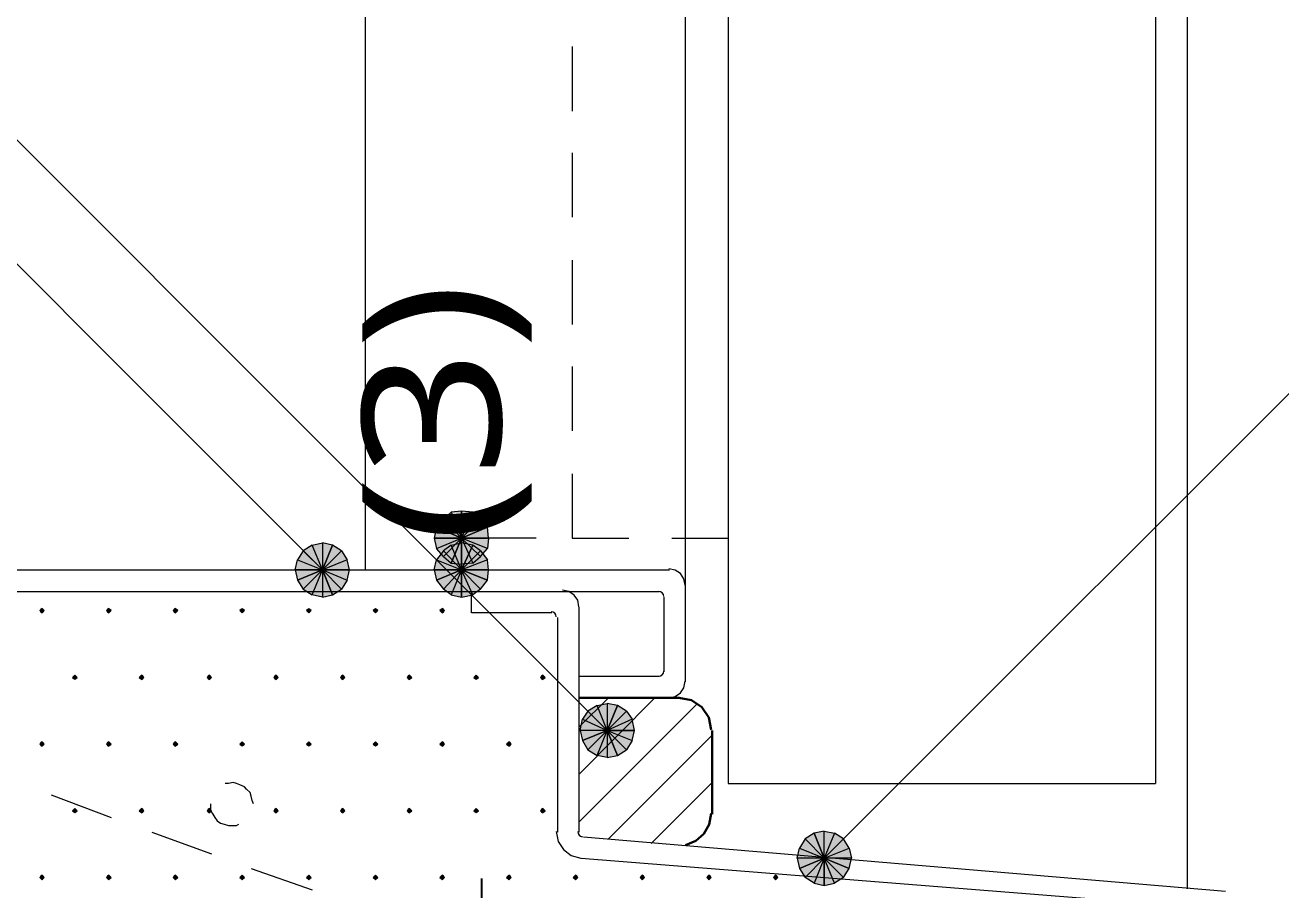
# Model space of a CAD drawing. Header units: millimetres. Extents: x 0 to 420, y 0 to 297.
# Drawn here: x 132.74 to 156.25, y 66.51 to 82.7 of the extents above; entities that cross this region are included whole.
import ezdxf
from ezdxf.enums import TextEntityAlignment as Align

# ---------------------------------------------------------------- set-up
doc = ezdxf.new("R2010")
doc.units = ezdxf.units.MM
doc.styles.add('kst32b', font='NotoSansJP-Variable.ttf')

msp = doc.modelspace()

# ---------------------------------------------------------------- hatches: boundary and pattern name
h = msp.add_hatch(color=7)
h.paths.add_polyline_path([(140.907, 73.596), (140.716, 73.575), (140.907, 73.088), (140.907, 73.596)])
h.paths.add_polyline_path([(140.716, 73.575), (140.907, 73.088), (140.568, 73.448), (140.716, 73.575)])
h.paths.add_polyline_path([(140.907, 73.088), (140.568, 73.448), (140.441, 73.3), (140.907, 73.088)])
h = msp.add_hatch(color=7)
h.paths.add_polyline_path([(141.393, 73.3), (141.266, 73.448), (140.907, 73.088), (141.393, 73.3)])
h.paths.add_polyline_path([(141.266, 73.448), (140.907, 73.088), (141.118, 73.575), (141.266, 73.448)])
h.paths.add_polyline_path([(140.907, 73.088), (141.118, 73.575), (140.907, 73.596), (140.907, 73.088)])
for points in [[(140.441, 73.3), (140.399, 73.088), (140.907, 73.088), (140.441, 73.3)], [(137.837, 72.305), (137.943, 72.136), (138.303, 72.496), (137.837, 72.305)], [(141.393, 72.305), (141.415, 72.496), (140.907, 72.496), (141.393, 72.305)], [(133.054, 71.776), (133.033, 71.755), (133.011, 71.734), (133.033, 71.713), (133.054, 71.691), (133.075, 71.713), (133.096, 71.734), (133.075, 71.755), (133.054, 71.776)], [(134.303, 71.776), (134.281, 71.755), (134.26, 71.734), (134.281, 71.713), (134.303, 71.691), (134.324, 71.713), (134.345, 71.734), (134.324, 71.755), (134.303, 71.776)], [(135.551, 71.776), (135.53, 71.755), (135.509, 71.734), (135.53, 71.713), (135.551, 71.691), (135.572, 71.713), (135.594, 71.734), (135.572, 71.755), (135.551, 71.776)], [(136.8, 71.776), (136.779, 71.755), (136.758, 71.734), (136.779, 71.713), (136.8, 71.691), (136.821, 71.713), (136.843, 71.734), (136.821, 71.755), (136.8, 71.776)], [(138.049, 71.776), (138.028, 71.755), (138.007, 71.734), (138.028, 71.713), (138.049, 71.691), (138.07, 71.713), (138.091, 71.734), (138.07, 71.755), (138.049, 71.776)], [(139.298, 71.776), (139.277, 71.755), (139.255, 71.734), (139.277, 71.713), (139.298, 71.691), (139.319, 71.713), (139.34, 71.734), (139.319, 71.755), (139.298, 71.776)], [(140.547, 71.776), (140.526, 71.755), (140.504, 71.734), (140.526, 71.713), (140.547, 71.691), (140.568, 71.713), (140.589, 71.734), (140.568, 71.755), (140.547, 71.776)], [(133.668, 70.527), (133.646, 70.506), (133.625, 70.485), (133.646, 70.464), (133.668, 70.443), (133.689, 70.464), (133.71, 70.485), (133.689, 70.506), (133.668, 70.527)], [(134.916, 70.527), (134.895, 70.506), (134.874, 70.485), (134.895, 70.464), (134.916, 70.443), (134.938, 70.464), (134.959, 70.485), (134.938, 70.506), (134.916, 70.527)], [(136.186, 70.527), (136.165, 70.506), (136.144, 70.485), (136.165, 70.464), (136.186, 70.443), (136.208, 70.464), (136.229, 70.485), (136.208, 70.506), (136.186, 70.527)], [(137.435, 70.527), (137.414, 70.506), (137.393, 70.485), (137.414, 70.464), (137.435, 70.443), (137.456, 70.464), (137.478, 70.485), (137.456, 70.506), (137.435, 70.527)], [(138.684, 70.527), (138.663, 70.506), (138.642, 70.485), (138.663, 70.464), (138.684, 70.443), (138.705, 70.464), (138.726, 70.485), (138.705, 70.506), (138.684, 70.527)], [(139.933, 70.527), (139.912, 70.506), (139.891, 70.485), (139.912, 70.464), (139.933, 70.443), (139.954, 70.464), (139.975, 70.485), (139.954, 70.506), (139.933, 70.527)], [(141.182, 70.527), (141.161, 70.506), (141.139, 70.485), (141.161, 70.464), (141.182, 70.443), (141.203, 70.464), (141.224, 70.485), (141.203, 70.506), (141.182, 70.527)], [(142.43, 70.527), (142.409, 70.506), (142.388, 70.485), (142.409, 70.464), (142.43, 70.443), (142.452, 70.464), (142.473, 70.485), (142.452, 70.506), (142.43, 70.527)], [(143.171, 69.3), (143.277, 69.13), (143.637, 69.49), (143.171, 69.3)], [(133.054, 69.279), (133.033, 69.257), (133.011, 69.236), (133.033, 69.215), (133.054, 69.194), (133.075, 69.215), (133.096, 69.236), (133.075, 69.257), (133.054, 69.279)], [(134.303, 69.279), (134.281, 69.257), (134.26, 69.236), (134.281, 69.215), (134.303, 69.194), (134.324, 69.215), (134.345, 69.236), (134.324, 69.257), (134.303, 69.279)], [(135.551, 69.279), (135.53, 69.257), (135.509, 69.236), (135.53, 69.215), (135.551, 69.194), (135.572, 69.215), (135.594, 69.236), (135.572, 69.257), (135.551, 69.279)], [(136.8, 69.279), (136.779, 69.257), (136.758, 69.236), (136.779, 69.215), (136.8, 69.194), (136.821, 69.215), (136.843, 69.236), (136.821, 69.257), (136.8, 69.279)], [(138.049, 69.279), (138.028, 69.257), (138.007, 69.236), (138.028, 69.215), (138.049, 69.194), (138.07, 69.215), (138.091, 69.236), (138.07, 69.257), (138.049, 69.279)], [(139.298, 69.279), (139.277, 69.257), (139.255, 69.236), (139.277, 69.215), (139.298, 69.194), (139.319, 69.215), (139.34, 69.236), (139.319, 69.257), (139.298, 69.279)], [(140.547, 69.279), (140.526, 69.257), (140.504, 69.236), (140.526, 69.215), (140.547, 69.194), (140.568, 69.215), (140.589, 69.236), (140.568, 69.257), (140.547, 69.279)], [(141.796, 69.279), (141.774, 69.257), (141.753, 69.236), (141.774, 69.215), (141.796, 69.194), (141.817, 69.215), (141.838, 69.236), (141.817, 69.257), (141.796, 69.279)], [(133.668, 68.03), (133.646, 68.009), (133.625, 67.987), (133.646, 67.966), (133.668, 67.945), (133.689, 67.966), (133.71, 67.987), (133.689, 68.009), (133.668, 68.03)], [(134.916, 68.03), (134.895, 68.009), (134.874, 67.987), (134.895, 67.966), (134.916, 67.945), (134.938, 67.966), (134.959, 67.987), (134.938, 68.009), (134.916, 68.03)], [(136.186, 68.03), (136.165, 68.009), (136.144, 67.987), (136.165, 67.966), (136.186, 67.945), (136.208, 67.966), (136.229, 67.987), (136.208, 68.009), (136.186, 68.03)], [(137.435, 68.03), (137.414, 68.009), (137.393, 67.987), (137.414, 67.966), (137.435, 67.945), (137.456, 67.966), (137.478, 67.987), (137.456, 68.009), (137.435, 68.03)], [(138.684, 68.03), (138.663, 68.009), (138.642, 67.987), (138.663, 67.966), (138.684, 67.945), (138.705, 67.966), (138.726, 67.987), (138.705, 68.009), (138.684, 68.03)], [(139.933, 68.03), (139.912, 68.009), (139.891, 67.987), (139.912, 67.966), (139.933, 67.945), (139.954, 67.966), (139.975, 67.987), (139.954, 68.009), (139.933, 68.03)], [(141.182, 68.03), (141.161, 68.009), (141.139, 67.987), (141.161, 67.966), (141.182, 67.945), (141.203, 67.966), (141.224, 67.987), (141.203, 68.009), (141.182, 68.03)], [(142.43, 68.03), (142.409, 68.009), (142.388, 67.987), (142.409, 67.966), (142.43, 67.945), (142.452, 67.966), (142.473, 67.987), (142.452, 68.009), (142.43, 68.03)], [(147.511, 67.564), (147.341, 67.458), (147.701, 67.098), (147.511, 67.564)], [(133.054, 66.781), (133.033, 66.76), (133.011, 66.738), (133.033, 66.717), (133.054, 66.696), (133.075, 66.717), (133.096, 66.738), (133.075, 66.76), (133.054, 66.781)], [(134.303, 66.781), (134.281, 66.76), (134.26, 66.738), (134.281, 66.717), (134.303, 66.696), (134.324, 66.717), (134.345, 66.738), (134.324, 66.76), (134.303, 66.781)], [(135.551, 66.781), (135.53, 66.76), (135.509, 66.738), (135.53, 66.717), (135.551, 66.696), (135.572, 66.717), (135.594, 66.738), (135.572, 66.76), (135.551, 66.781)], [(136.8, 66.781), (136.779, 66.76), (136.758, 66.738), (136.779, 66.717), (136.8, 66.696), (136.821, 66.717), (136.843, 66.738), (136.821, 66.76), (136.8, 66.781)], [(138.049, 66.781), (138.028, 66.76), (138.007, 66.738), (138.028, 66.717), (138.049, 66.696), (138.07, 66.717), (138.091, 66.738), (138.07, 66.76), (138.049, 66.781)], [(139.298, 66.781), (139.277, 66.76), (139.255, 66.738), (139.277, 66.717), (139.298, 66.696), (139.319, 66.717), (139.34, 66.738), (139.319, 66.76), (139.298, 66.781)], [(140.547, 66.781), (140.526, 66.76), (140.504, 66.738), (140.526, 66.717), (140.547, 66.696), (140.568, 66.717), (140.589, 66.738), (140.568, 66.76), (140.547, 66.781)], [(141.796, 66.781), (141.774, 66.76), (141.753, 66.738), (141.774, 66.717), (141.796, 66.696), (141.817, 66.717), (141.838, 66.738), (141.817, 66.76), (141.796, 66.781)], [(143.044, 66.781), (143.023, 66.76), (143.002, 66.738), (143.023, 66.717), (143.044, 66.696), (143.066, 66.717), (143.087, 66.738), (143.066, 66.76), (143.044, 66.781)], [(144.293, 66.781), (144.272, 66.76), (144.251, 66.738), (144.272, 66.717), (144.293, 66.696), (144.314, 66.717), (144.336, 66.738), (144.314, 66.76), (144.293, 66.781)], [(145.542, 66.781), (145.521, 66.76), (145.5, 66.738), (145.521, 66.717), (145.542, 66.696), (145.563, 66.717), (145.584, 66.738), (145.563, 66.76), (145.542, 66.781)], [(146.791, 66.781), (146.77, 66.76), (146.749, 66.738), (146.77, 66.717), (146.791, 66.696), (146.812, 66.717), (146.833, 66.738), (146.812, 66.76), (146.791, 66.781)]]:
    msp.add_hatch(color=7).paths.add_polyline_path(points)
h = msp.add_hatch(color=7)
h.paths.add_polyline_path([(141.266, 72.75), (141.393, 72.898), (140.907, 73.088), (141.266, 72.75)])
h.paths.add_polyline_path([(141.393, 72.898), (140.907, 73.088), (141.415, 73.088), (141.393, 72.898)])
h.paths.add_polyline_path([(140.907, 73.088), (141.415, 73.088), (141.393, 73.3), (140.907, 73.088)])
h = msp.add_hatch(color=7)
h.paths.add_polyline_path([(138.494, 72.962), (138.303, 73.004), (138.303, 72.496), (138.494, 72.962)])
h.paths.add_polyline_path([(138.303, 73.004), (138.303, 72.496), (138.112, 72.962), (138.303, 73.004)])
h.paths.add_polyline_path([(138.303, 72.496), (138.112, 72.962), (137.943, 72.856), (138.303, 72.496)])
h = msp.add_hatch(color=7)
h.paths.add_polyline_path([(138.811, 72.496), (138.769, 72.686), (138.303, 72.496), (138.811, 72.496)])
h.paths.add_polyline_path([(138.769, 72.686), (138.303, 72.496), (138.663, 72.856), (138.769, 72.686)])
h.paths.add_polyline_path([(138.303, 72.496), (138.663, 72.856), (138.494, 72.962), (138.303, 72.496)])
h = msp.add_hatch(color=7)
h.paths.add_polyline_path([(140.399, 73.088), (140.441, 72.898), (140.907, 73.088), (140.399, 73.088)])
h.paths.add_polyline_path([(140.441, 72.898), (140.907, 73.088), (140.568, 72.75), (140.441, 72.898)])
h.paths.add_polyline_path([(140.907, 73.088), (140.568, 72.75), (140.716, 72.623), (140.907, 73.088)])
h = msp.add_hatch(color=7)
h.paths.add_polyline_path([(141.118, 72.962), (140.907, 73.004), (140.907, 72.496), (141.118, 72.962)])
h.paths.add_polyline_path([(140.907, 73.004), (140.907, 72.496), (140.716, 72.962), (140.907, 73.004)])
h.paths.add_polyline_path([(140.907, 72.496), (140.716, 72.962), (140.568, 72.856), (140.907, 72.496)])
h = msp.add_hatch(color=7)
h.paths.add_polyline_path([(140.716, 72.623), (140.907, 72.602), (140.907, 73.088), (140.716, 72.623)])
h.paths.add_polyline_path([(140.907, 72.602), (140.907, 73.088), (141.118, 72.623), (140.907, 72.602)])
h.paths.add_polyline_path([(140.907, 73.088), (141.118, 72.623), (141.266, 72.75), (140.907, 73.088)])
h = msp.add_hatch(color=7)
h.paths.add_polyline_path([(141.415, 72.496), (141.393, 72.686), (140.907, 72.496), (141.415, 72.496)])
h.paths.add_polyline_path([(141.393, 72.686), (140.907, 72.496), (141.266, 72.856), (141.393, 72.686)])
h.paths.add_polyline_path([(140.907, 72.496), (141.266, 72.856), (141.118, 72.962), (140.907, 72.496)])
h = msp.add_hatch(color=7)
h.paths.add_polyline_path([(137.943, 72.856), (137.837, 72.686), (138.303, 72.496), (137.943, 72.856)])
h.paths.add_polyline_path([(137.837, 72.686), (138.303, 72.496), (137.795, 72.496), (137.837, 72.686)])
h.paths.add_polyline_path([(138.303, 72.496), (137.795, 72.496), (137.837, 72.305), (138.303, 72.496)])
h = msp.add_hatch(color=7)
h.paths.add_polyline_path([(140.568, 72.856), (140.441, 72.686), (140.907, 72.496), (140.568, 72.856)])
h.paths.add_polyline_path([(140.441, 72.686), (140.907, 72.496), (140.399, 72.496), (140.441, 72.686)])
h.paths.add_polyline_path([(140.907, 72.496), (140.399, 72.496), (140.441, 72.305), (140.907, 72.496)])
h = msp.add_hatch(color=7)
h.paths.add_polyline_path([(137.943, 72.136), (138.112, 72.03), (138.303, 72.496), (137.943, 72.136)])
h.paths.add_polyline_path([(138.112, 72.03), (138.303, 72.496), (138.303, 71.988), (138.112, 72.03)])
h.paths.add_polyline_path([(138.303, 72.496), (138.303, 71.988), (138.494, 72.03), (138.303, 72.496)])
h = msp.add_hatch(color=7)
h.paths.add_polyline_path([(138.494, 72.03), (138.663, 72.136), (138.303, 72.496), (138.494, 72.03)])
h.paths.add_polyline_path([(138.663, 72.136), (138.303, 72.496), (138.769, 72.305), (138.663, 72.136)])
h.paths.add_polyline_path([(138.303, 72.496), (138.769, 72.305), (138.811, 72.496), (138.303, 72.496)])
h = msp.add_hatch(color=7)
h.paths.add_polyline_path([(140.441, 72.305), (140.568, 72.136), (140.907, 72.496), (140.441, 72.305)])
h.paths.add_polyline_path([(140.568, 72.136), (140.907, 72.496), (140.716, 72.03), (140.568, 72.136)])
h.paths.add_polyline_path([(140.907, 72.496), (140.716, 72.03), (140.907, 71.988), (140.907, 72.496)])
h = msp.add_hatch(color=7)
h.paths.add_polyline_path([(140.907, 71.988), (141.118, 72.03), (140.907, 72.496), (140.907, 71.988)])
h.paths.add_polyline_path([(141.118, 72.03), (140.907, 72.496), (141.266, 72.136), (141.118, 72.03)])
h.paths.add_polyline_path([(140.907, 72.496), (141.266, 72.136), (141.393, 72.305), (140.907, 72.496)])
h = msp.add_hatch(color=7)
h.paths.add_polyline_path([(143.277, 69.85), (143.171, 69.702), (143.637, 69.49), (143.277, 69.85)])
h.paths.add_polyline_path([(143.171, 69.702), (143.637, 69.49), (143.129, 69.49), (143.171, 69.702)])
h.paths.add_polyline_path([(143.637, 69.49), (143.129, 69.49), (143.171, 69.3), (143.637, 69.49)])
h = msp.add_hatch(color=7)
h.paths.add_polyline_path([(143.828, 69.956), (143.637, 69.998), (143.637, 69.49), (143.828, 69.956)])
h.paths.add_polyline_path([(143.637, 69.998), (143.637, 69.49), (143.446, 69.956), (143.637, 69.998)])
h.paths.add_polyline_path([(143.637, 69.49), (143.446, 69.956), (143.277, 69.85), (143.637, 69.49)])
h = msp.add_hatch(color=7)
h.paths.add_polyline_path([(144.145, 69.49), (144.103, 69.702), (143.637, 69.49), (144.145, 69.49)])
h.paths.add_polyline_path([(144.103, 69.702), (143.637, 69.49), (143.997, 69.85), (144.103, 69.702)])
h.paths.add_polyline_path([(143.637, 69.49), (143.997, 69.85), (143.828, 69.956), (143.637, 69.49)])
h = msp.add_hatch(color=7)
h.paths.add_polyline_path([(143.277, 69.13), (143.446, 69.024), (143.637, 69.49), (143.277, 69.13)])
h.paths.add_polyline_path([(143.446, 69.024), (143.637, 69.49), (143.637, 68.982), (143.446, 69.024)])
h.paths.add_polyline_path([(143.637, 69.49), (143.637, 68.982), (143.828, 69.024), (143.637, 69.49)])
h = msp.add_hatch(color=7)
h.paths.add_polyline_path([(143.828, 69.024), (143.997, 69.13), (143.637, 69.49), (143.828, 69.024)])
h.paths.add_polyline_path([(143.997, 69.13), (143.637, 69.49), (144.103, 69.3), (143.997, 69.13)])
h.paths.add_polyline_path([(143.637, 69.49), (144.103, 69.3), (144.145, 69.49), (143.637, 69.49)])
h = msp.add_hatch(color=7)
h.paths.add_polyline_path([(148.061, 67.458), (147.892, 67.564), (147.701, 67.098), (148.061, 67.458)])
h.paths.add_polyline_path([(147.892, 67.564), (147.701, 67.098), (147.701, 67.606), (147.892, 67.564)])
h.paths.add_polyline_path([(147.701, 67.098), (147.701, 67.606), (147.511, 67.564), (147.701, 67.098)])
h = msp.add_hatch(color=7)
h.paths.add_polyline_path([(147.341, 67.458), (147.235, 67.289), (147.701, 67.098), (147.341, 67.458)])
h.paths.add_polyline_path([(147.235, 67.289), (147.701, 67.098), (147.193, 67.098), (147.235, 67.289)])
h.paths.add_polyline_path([(147.701, 67.098), (147.193, 67.098), (147.235, 66.908), (147.701, 67.098)])
h = msp.add_hatch(color=7)
h.paths.add_polyline_path([(148.167, 66.908), (148.209, 67.098), (147.701, 67.098), (148.167, 66.908)])
h.paths.add_polyline_path([(148.209, 67.098), (147.701, 67.098), (148.167, 67.289), (148.209, 67.098)])
h.paths.add_polyline_path([(147.701, 67.098), (148.167, 67.289), (148.061, 67.458), (147.701, 67.098)])
h = msp.add_hatch(color=7)
h.paths.add_polyline_path([(147.235, 66.908), (147.341, 66.738), (147.701, 67.098), (147.235, 66.908)])
h.paths.add_polyline_path([(147.341, 66.738), (147.701, 67.098), (147.511, 66.633), (147.341, 66.738)])
h.paths.add_polyline_path([(147.701, 67.098), (147.511, 66.633), (147.701, 66.59), (147.701, 67.098)])
h = msp.add_hatch(color=7)
h.paths.add_polyline_path([(147.701, 66.59), (147.892, 66.633), (147.701, 67.098), (147.701, 66.59)])
h.paths.add_polyline_path([(147.892, 66.633), (147.701, 67.098), (148.061, 66.738), (147.892, 66.633)])
h.paths.add_polyline_path([(147.701, 67.098), (148.061, 66.738), (148.167, 66.908), (147.701, 67.098)])

# ---------------------------------------------------------------- linework, layer by layer
at = {"lineweight": 13}
for points in [[(139.107, 100.288), (139.107, 72.496)], [(145.097, 100.288), (145.097, 72.199)], [(145.902, 100.288), (145.902, 68.495)], [(153.903, 100.288), (153.903, 68.495)], [(154.496, 100.288), (154.496, 66.527)], [(143.637, 69.49), (126.661, 86.466)], [(138.303, 72.496), (128.609, 82.19)], [(142.981, 82.296), (142.981, 81.089)], [(142.981, 80.306), (142.981, 79.1)], [(142.981, 78.296), (142.981, 77.089)], [(147.701, 67.098), (157.903, 77.301)], [(142.981, 76.306), (142.981, 75.099)], [(142.981, 74.295), (142.981, 73.088)], [(142.304, 73.088), (140.885, 73.088)], [(140.907, 72.496), (140.907, 73.088)], [(142.981, 73.088), (144.039, 73.088)], [(144.844, 73.088), (145.902, 73.088)], [(131.403, 72.496), (144.801, 72.496)], [(145.097, 72.21), (145.073, 72.33), (145.008, 72.427), (144.91, 72.493), (144.791, 72.517)], [(145.097, 72.199), (145.097, 70.4)], [(131.593, 72.094), (144.611, 72.094)], [(141.097, 71.691), (141.097, 72.094)], [(143.108, 71.808), (143.084, 71.927), (143.018, 72.025), (142.92, 72.091), (142.801, 72.115)], [(143.002, 72.094), (144.611, 72.094)], [(144.695, 71.998), (144.688, 72.035), (144.667, 72.066), (144.637, 72.086), (144.6, 72.094)], [(144.695, 71.988), (144.695, 70.591)], [(143.108, 71.797), (143.108, 67.585)], [(142.6, 71.691), (141.097, 71.691)], [(142.684, 71.617), (142.677, 71.654), (142.657, 71.685), (142.626, 71.705), (142.589, 71.713)], [(142.706, 71.607), (142.706, 67.585)], [(144.6, 70.506), (144.637, 70.514), (144.667, 70.534), (144.688, 70.564), (144.695, 70.601)], [(143.108, 70.506), (144.611, 70.506)], [(144.791, 70.104), (144.91, 70.128), (145.008, 70.194), (145.073, 70.291), (145.097, 70.411)], [(143.108, 70.104), (144.801, 70.104)], [(143.108, 69.554), (143.658, 70.104)], [(143.108, 68.665), (144.526, 70.104)], [(143.108, 67.776), (145.33, 69.998)], [(143.658, 67.458), (145.605, 69.405)], [(137.012, 68.114), (136.991, 68.178), (136.97, 68.262), (136.948, 68.326), (136.885, 68.389), (136.843, 68.432), (136.758, 68.474), (136.694, 68.495), (136.631, 68.516), (136.546, 68.495), (136.483, 68.495)], [(144.462, 67.373), (145.605, 68.516)], [(145.902, 68.495), (153.903, 68.495)], [(133.223, 68.284), (134.345, 67.86)], [(136.208, 68.114), (136.208, 68.072), (136.208, 67.987), (136.25, 67.924), (136.292, 67.86), (136.335, 67.797), (136.398, 67.754), (136.462, 67.733), (136.546, 67.712), (136.631, 67.712), (136.694, 67.712), (136.737, 67.733)], [(135.107, 67.585), (136.229, 67.183)], [(142.684, 67.596), (142.719, 67.412), (142.816, 67.259), (142.96, 67.15), (143.14, 67.1)], [(143.087, 67.596), (143.093, 67.561), (143.112, 67.531), (143.139, 67.51), (143.174, 67.501)], [(143.193, 67.5), (155.215, 66.484)], [(143.15, 67.098), (155.173, 66.146)], [(136.97, 66.908), (138.112, 66.506)]]:
    msp.add_lwpolyline(points, dxfattribs=at)
at = {"lineweight": 0}
for points in [[(140.907, 73.088), (140.568, 73.448), (140.441, 73.3)], [(140.716, 73.575), (140.907, 73.088), (140.568, 73.448)], [(140.907, 73.596), (140.716, 73.575), (140.907, 73.088)], [(140.907, 73.088), (141.118, 73.575), (140.907, 73.596)], [(141.266, 73.448), (140.907, 73.088), (141.118, 73.575)], [(141.393, 73.3), (141.266, 73.448), (140.907, 73.088)], [(140.441, 73.3), (140.399, 73.088), (140.907, 73.088)], [(140.907, 73.088), (141.415, 73.088), (141.393, 73.3)], [(138.303, 72.496), (138.112, 72.962), (137.943, 72.856)], [(138.303, 73.004), (138.303, 72.496), (138.112, 72.962)], [(138.494, 72.962), (138.303, 73.004), (138.303, 72.496)], [(138.303, 72.496), (138.663, 72.856), (138.494, 72.962)], [(140.399, 73.088), (140.441, 72.898), (140.907, 73.088)], [(140.441, 72.898), (140.907, 73.088), (140.568, 72.75)], [(140.907, 73.088), (140.568, 72.75), (140.716, 72.623)], [(140.907, 72.496), (140.716, 72.962), (140.568, 72.856)], [(140.716, 72.623), (140.907, 72.602), (140.907, 73.088)], [(140.907, 73.004), (140.907, 72.496), (140.716, 72.962)], [(140.907, 72.602), (140.907, 73.088), (141.118, 72.623)], [(140.907, 73.088), (141.118, 72.623), (141.266, 72.75)], [(141.266, 72.75), (141.393, 72.898), (140.907, 73.088)], [(141.393, 72.898), (140.907, 73.088), (141.415, 73.088)], [(141.118, 72.962), (140.907, 73.004), (140.907, 72.496)], [(140.907, 72.496), (141.266, 72.856), (141.118, 72.962)], [(137.837, 72.686), (138.303, 72.496), (137.795, 72.496)], [(137.943, 72.856), (137.837, 72.686), (138.303, 72.496)], [(138.769, 72.686), (138.303, 72.496), (138.663, 72.856)], [(138.811, 72.496), (138.769, 72.686), (138.303, 72.496)], [(140.441, 72.686), (140.907, 72.496), (140.399, 72.496)], [(140.568, 72.856), (140.441, 72.686), (140.907, 72.496)], [(141.393, 72.686), (140.907, 72.496), (141.266, 72.856)], [(141.415, 72.496), (141.393, 72.686), (140.907, 72.496)], [(138.303, 72.496), (137.795, 72.496), (137.837, 72.305)], [(137.837, 72.305), (137.943, 72.136), (138.303, 72.496)], [(137.943, 72.136), (138.112, 72.03), (138.303, 72.496)], [(138.112, 72.03), (138.303, 72.496), (138.303, 71.988)], [(138.303, 72.496), (138.303, 71.988), (138.494, 72.03)], [(138.494, 72.03), (138.663, 72.136), (138.303, 72.496)], [(138.663, 72.136), (138.303, 72.496), (138.769, 72.305)], [(138.303, 72.496), (138.769, 72.305), (138.811, 72.496)], [(140.907, 72.496), (140.399, 72.496), (140.441, 72.305)], [(140.441, 72.305), (140.568, 72.136), (140.907, 72.496)], [(140.568, 72.136), (140.907, 72.496), (140.716, 72.03)], [(140.907, 72.496), (140.716, 72.03), (140.907, 71.988)], [(140.907, 71.988), (141.118, 72.03), (140.907, 72.496)], [(141.118, 72.03), (140.907, 72.496), (141.266, 72.136)], [(140.907, 72.496), (141.266, 72.136), (141.393, 72.305)], [(141.393, 72.305), (141.415, 72.496), (140.907, 72.496)], [(133.054, 71.776), (133.033, 71.755), (133.011, 71.734), (133.033, 71.713), (133.054, 71.691), (133.075, 71.713), (133.096, 71.734), (133.075, 71.755)], [(134.303, 71.776), (134.281, 71.755), (134.26, 71.734), (134.281, 71.713), (134.303, 71.691), (134.324, 71.713), (134.345, 71.734), (134.324, 71.755)], [(135.551, 71.776), (135.53, 71.755), (135.509, 71.734), (135.53, 71.713), (135.551, 71.691), (135.572, 71.713), (135.594, 71.734), (135.572, 71.755)], [(136.8, 71.776), (136.779, 71.755), (136.758, 71.734), (136.779, 71.713), (136.8, 71.691), (136.821, 71.713), (136.843, 71.734), (136.821, 71.755)], [(138.049, 71.776), (138.028, 71.755), (138.007, 71.734), (138.028, 71.713), (138.049, 71.691), (138.07, 71.713), (138.091, 71.734), (138.07, 71.755)], [(139.298, 71.776), (139.277, 71.755), (139.255, 71.734), (139.277, 71.713), (139.298, 71.691), (139.319, 71.713), (139.34, 71.734), (139.319, 71.755)], [(140.547, 71.776), (140.526, 71.755), (140.504, 71.734), (140.526, 71.713), (140.547, 71.691), (140.568, 71.713), (140.589, 71.734), (140.568, 71.755)], [(133.668, 70.527), (133.646, 70.506), (133.625, 70.485), (133.646, 70.464), (133.668, 70.443), (133.689, 70.464), (133.71, 70.485), (133.689, 70.506)], [(134.916, 70.527), (134.895, 70.506), (134.874, 70.485), (134.895, 70.464), (134.916, 70.443), (134.938, 70.464), (134.959, 70.485), (134.938, 70.506)], [(136.186, 70.527), (136.165, 70.506), (136.144, 70.485), (136.165, 70.464), (136.186, 70.443), (136.208, 70.464), (136.229, 70.485), (136.208, 70.506)], [(137.435, 70.527), (137.414, 70.506), (137.393, 70.485), (137.414, 70.464), (137.435, 70.443), (137.456, 70.464), (137.478, 70.485), (137.456, 70.506)], [(138.684, 70.527), (138.663, 70.506), (138.642, 70.485), (138.663, 70.464), (138.684, 70.443), (138.705, 70.464), (138.726, 70.485), (138.705, 70.506)], [(139.933, 70.527), (139.912, 70.506), (139.891, 70.485), (139.912, 70.464), (139.933, 70.443), (139.954, 70.464), (139.975, 70.485), (139.954, 70.506)], [(141.182, 70.527), (141.161, 70.506), (141.139, 70.485), (141.161, 70.464), (141.182, 70.443), (141.203, 70.464), (141.224, 70.485), (141.203, 70.506)], [(142.43, 70.527), (142.409, 70.506), (142.388, 70.485), (142.409, 70.464), (142.43, 70.443), (142.452, 70.464), (142.473, 70.485), (142.452, 70.506)], [(143.277, 69.85), (143.171, 69.702), (143.637, 69.49)], [(143.637, 69.49), (143.446, 69.956), (143.277, 69.85)], [(143.637, 69.998), (143.637, 69.49), (143.446, 69.956)], [(143.828, 69.956), (143.637, 69.998), (143.637, 69.49)], [(143.637, 69.49), (143.997, 69.85), (143.828, 69.956)], [(144.103, 69.702), (143.637, 69.49), (143.997, 69.85)], [(143.171, 69.702), (143.637, 69.49), (143.129, 69.49)], [(144.145, 69.49), (144.103, 69.702), (143.637, 69.49)], [(143.637, 69.49), (143.129, 69.49), (143.171, 69.3)], [(143.171, 69.3), (143.277, 69.13), (143.637, 69.49)], [(143.277, 69.13), (143.446, 69.024), (143.637, 69.49)], [(143.446, 69.024), (143.637, 69.49), (143.637, 68.982)], [(143.637, 69.49), (143.637, 68.982), (143.828, 69.024)], [(143.828, 69.024), (143.997, 69.13), (143.637, 69.49)], [(143.997, 69.13), (143.637, 69.49), (144.103, 69.3)], [(143.637, 69.49), (144.103, 69.3), (144.145, 69.49)], [(133.054, 69.279), (133.033, 69.257), (133.011, 69.236), (133.033, 69.215), (133.054, 69.194), (133.075, 69.215), (133.096, 69.236), (133.075, 69.257)], [(134.303, 69.279), (134.281, 69.257), (134.26, 69.236), (134.281, 69.215), (134.303, 69.194), (134.324, 69.215), (134.345, 69.236), (134.324, 69.257)], [(135.551, 69.279), (135.53, 69.257), (135.509, 69.236), (135.53, 69.215), (135.551, 69.194), (135.572, 69.215), (135.594, 69.236), (135.572, 69.257)], [(136.8, 69.279), (136.779, 69.257), (136.758, 69.236), (136.779, 69.215), (136.8, 69.194), (136.821, 69.215), (136.843, 69.236), (136.821, 69.257)], [(138.049, 69.279), (138.028, 69.257), (138.007, 69.236), (138.028, 69.215), (138.049, 69.194), (138.07, 69.215), (138.091, 69.236), (138.07, 69.257)], [(139.298, 69.279), (139.277, 69.257), (139.255, 69.236), (139.277, 69.215), (139.298, 69.194), (139.319, 69.215), (139.34, 69.236), (139.319, 69.257)], [(140.547, 69.279), (140.526, 69.257), (140.504, 69.236), (140.526, 69.215), (140.547, 69.194), (140.568, 69.215), (140.589, 69.236), (140.568, 69.257)], [(141.796, 69.279), (141.774, 69.257), (141.753, 69.236), (141.774, 69.215), (141.796, 69.194), (141.817, 69.215), (141.838, 69.236), (141.817, 69.257)], [(133.668, 68.03), (133.646, 68.009), (133.625, 67.987), (133.646, 67.966), (133.668, 67.945), (133.689, 67.966), (133.71, 67.987), (133.689, 68.009)], [(134.916, 68.03), (134.895, 68.009), (134.874, 67.987), (134.895, 67.966), (134.916, 67.945), (134.938, 67.966), (134.959, 67.987), (134.938, 68.009)], [(136.186, 68.03), (136.165, 68.009), (136.144, 67.987), (136.165, 67.966), (136.186, 67.945), (136.208, 67.966), (136.229, 67.987), (136.208, 68.009)], [(137.435, 68.03), (137.414, 68.009), (137.393, 67.987), (137.414, 67.966), (137.435, 67.945), (137.456, 67.966), (137.478, 67.987), (137.456, 68.009)], [(138.684, 68.03), (138.663, 68.009), (138.642, 67.987), (138.663, 67.966), (138.684, 67.945), (138.705, 67.966), (138.726, 67.987), (138.705, 68.009)], [(139.933, 68.03), (139.912, 68.009), (139.891, 67.987), (139.912, 67.966), (139.933, 67.945), (139.954, 67.966), (139.975, 67.987), (139.954, 68.009)], [(141.182, 68.03), (141.161, 68.009), (141.139, 67.987), (141.161, 67.966), (141.182, 67.945), (141.203, 67.966), (141.224, 67.987), (141.203, 68.009)], [(142.43, 68.03), (142.409, 68.009), (142.388, 67.987), (142.409, 67.966), (142.43, 67.945), (142.452, 67.966), (142.473, 67.987), (142.452, 68.009)], [(147.511, 67.564), (147.341, 67.458), (147.701, 67.098)], [(147.701, 67.098), (147.701, 67.606), (147.511, 67.564)], [(147.892, 67.564), (147.701, 67.098), (147.701, 67.606)], [(148.061, 67.458), (147.892, 67.564), (147.701, 67.098)], [(147.235, 67.289), (147.701, 67.098), (147.193, 67.098)], [(147.341, 67.458), (147.235, 67.289), (147.701, 67.098)], [(147.701, 67.098), (148.167, 67.289), (148.061, 67.458)], [(148.209, 67.098), (147.701, 67.098), (148.167, 67.289)], [(147.701, 67.098), (147.193, 67.098), (147.235, 66.908)], [(147.235, 66.908), (147.341, 66.738), (147.701, 67.098)], [(147.341, 66.738), (147.701, 67.098), (147.511, 66.633)], [(147.701, 67.098), (147.511, 66.633), (147.701, 66.59)], [(147.701, 66.59), (147.892, 66.633), (147.701, 67.098)], [(147.892, 66.633), (147.701, 67.098), (148.061, 66.738)], [(147.701, 67.098), (148.061, 66.738), (148.167, 66.908)], [(148.167, 66.908), (148.209, 67.098), (147.701, 67.098)], [(133.054, 66.781), (133.033, 66.76), (133.011, 66.738), (133.033, 66.717), (133.054, 66.696), (133.075, 66.717), (133.096, 66.738), (133.075, 66.76)], [(134.303, 66.781), (134.281, 66.76), (134.26, 66.738), (134.281, 66.717), (134.303, 66.696), (134.324, 66.717), (134.345, 66.738), (134.324, 66.76)], [(135.551, 66.781), (135.53, 66.76), (135.509, 66.738), (135.53, 66.717), (135.551, 66.696), (135.572, 66.717), (135.594, 66.738), (135.572, 66.76)], [(136.8, 66.781), (136.779, 66.76), (136.758, 66.738), (136.779, 66.717), (136.8, 66.696), (136.821, 66.717), (136.843, 66.738), (136.821, 66.76)], [(138.049, 66.781), (138.028, 66.76), (138.007, 66.738), (138.028, 66.717), (138.049, 66.696), (138.07, 66.717), (138.091, 66.738), (138.07, 66.76)], [(139.298, 66.781), (139.277, 66.76), (139.255, 66.738), (139.277, 66.717), (139.298, 66.696), (139.319, 66.717), (139.34, 66.738), (139.319, 66.76)], [(140.547, 66.781), (140.526, 66.76), (140.504, 66.738), (140.526, 66.717), (140.547, 66.696), (140.568, 66.717), (140.589, 66.738), (140.568, 66.76)], [(141.796, 66.781), (141.774, 66.76), (141.753, 66.738), (141.774, 66.717), (141.796, 66.696), (141.817, 66.717), (141.838, 66.738), (141.817, 66.76)], [(143.044, 66.781), (143.023, 66.76), (143.002, 66.738), (143.023, 66.717), (143.044, 66.696), (143.066, 66.717), (143.087, 66.738), (143.066, 66.76)], [(144.293, 66.781), (144.272, 66.76), (144.251, 66.738), (144.272, 66.717), (144.293, 66.696), (144.314, 66.717), (144.336, 66.738), (144.314, 66.76)], [(145.542, 66.781), (145.521, 66.76), (145.5, 66.738), (145.521, 66.717), (145.542, 66.696), (145.563, 66.717), (145.584, 66.738), (145.563, 66.76)], [(146.791, 66.781), (146.77, 66.76), (146.749, 66.738), (146.77, 66.717), (146.791, 66.696), (146.812, 66.717), (146.833, 66.738), (146.812, 66.76)]]:
    msp.add_lwpolyline(points, close=True, dxfattribs=at)
at = {"lineweight": 30}
for points in [[(144.992, 70.104), (143.108, 70.104)], [(145.584, 69.501), (145.537, 69.736), (145.408, 69.927), (145.216, 70.057), (144.981, 70.104)], [(145.605, 67.924), (145.605, 69.49)], [(145.105, 67.344), (145.298, 67.421), (145.449, 67.554), (145.549, 67.73), (145.584, 67.934)]]:
    msp.add_lwpolyline(points, dxfattribs=at)
at = {"lineweight": 25}
msp.add_lwpolyline([(141.287, 60.41), (141.287, 66.717)], dxfattribs=at)

# ---------------------------------------------------------------- texts
at = {"style": 'kst32b'}
msp.add_text('(3)', height=2.5989, dxfattribs=at).set_placement((141.647, 73.004), (141.647, 77.877), align=Align.FIT)

doc.saveas('drawing.dxf')
